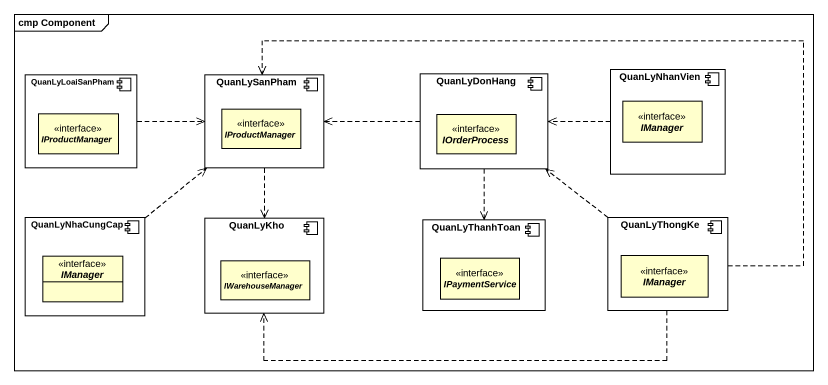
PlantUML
@startuml
mainframe cmp Component
hide circle
hide empty members
component QuanLyNhanVien {
  interface IManager
}
component QuanLyLoaiSanPham {
  interface "IProductManager" as IProductManager_2
}
component QuanLySanPham {
  interface IProductManager
}
component QuanLyDonHang {
  interface IOrderProcess
}
component QuanLyNhaCungCap {
  interface "IManager" as IManager_2
}
component QuanLyKho {
  interface IWarehouseManager
}
component QuanLyThanhToan {
  interface IPaymentService
}
component QuanLyThongKe {
  interface "IManager" as IManager_3
}
QuanLyNhanVien .left.> QuanLyDonHang
QuanLyLoaiSanPham .right.> QuanLySanPham
QuanLySanPham ..> QuanLyKho
QuanLyDonHang .left.> QuanLySanPham
QuanLyDonHang ..> QuanLyThanhToan
QuanLyNhaCungCap .up.> QuanLySanPham
QuanLyThongKe .left.> QuanLySanPham
QuanLyThongKe .up.> QuanLyDonHang
QuanLyThongKe .left.> QuanLyKho
@enduml
